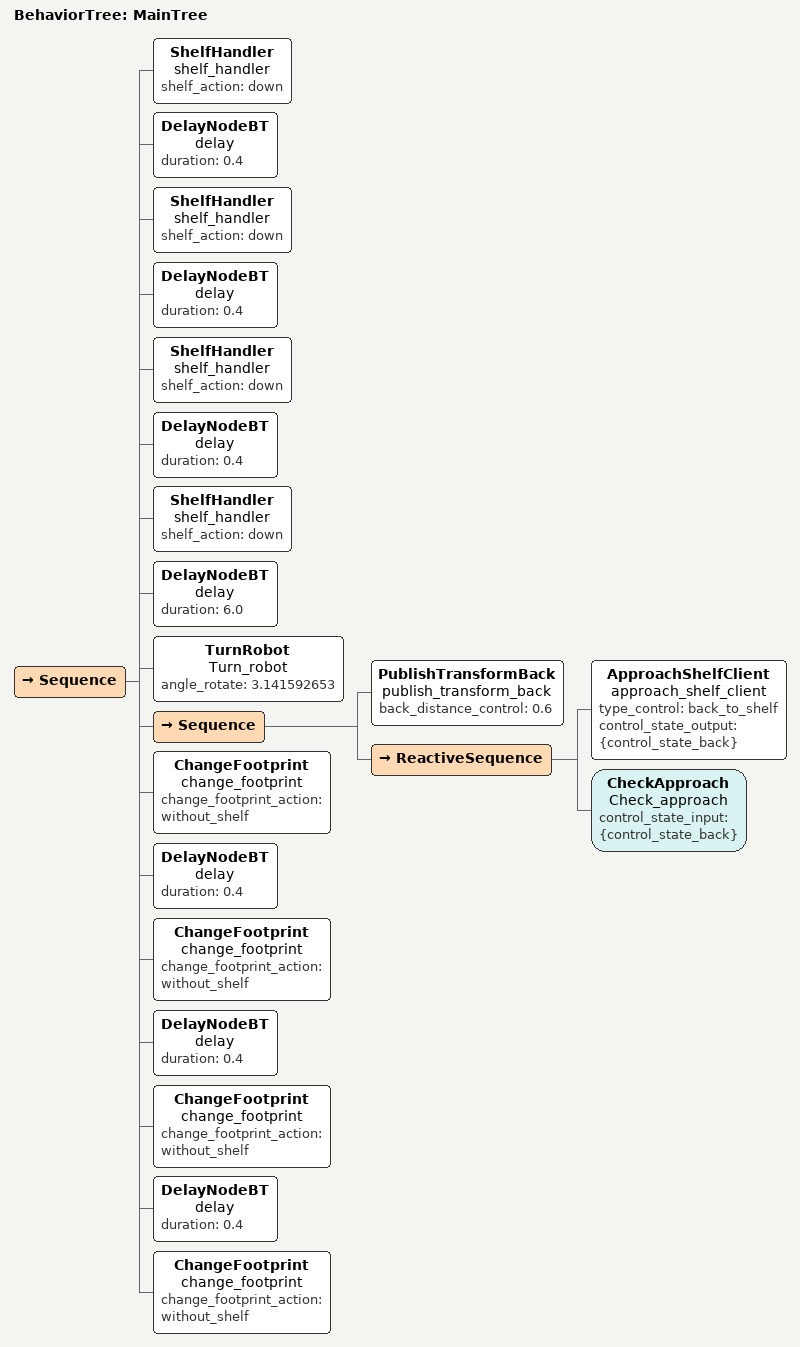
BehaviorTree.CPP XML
<root BTCPP_format="4">
    <BehaviorTree ID="MainTree">
        <Sequence>
            <!-- back shelf -->
            <ShelfHandler name="shelf_handler" shelf_action="down" />
            <DelayNodeBT name="delay" duration= "0.4"/>
            <ShelfHandler name="shelf_handler" shelf_action="down" />
            <DelayNodeBT name="delay" duration= "0.4"/>
            <ShelfHandler name="shelf_handler" shelf_action="down" />
            <DelayNodeBT name="delay" duration= "0.4"/>
            <ShelfHandler name="shelf_handler" shelf_action="down" />
            <DelayNodeBT name="delay" duration= "6.0"/>

            <TurnRobot name = "Turn_robot" angle_rotate="3.141592653"/>
            <Sequence>
                <PublishTransformBack name = "publish_transform_back " back_distance_control="0.6"/>
                <ReactiveSequence>
                    <ApproachShelfClient name = "approach_shelf_client" type_control="back_to_shelf" control_state_output="{control_state_back}"/>
                    <CheckApproach name="Check_approach" control_state_input="{control_state_back}"/>
                </ReactiveSequence>
            </Sequence>
            <!-- Change footprint without shelf-->
             <ChangeFootprint name="change_footprint"  change_footprint_action="without_shelf"/>
             <DelayNodeBT name="delay" duration= "0.4"/>
             <ChangeFootprint name="change_footprint"  change_footprint_action="without_shelf"/>
             <DelayNodeBT name="delay" duration= "0.4"/>
             <ChangeFootprint name="change_footprint"  change_footprint_action="without_shelf"/>
             <DelayNodeBT name="delay" duration= "0.4"/>
             <ChangeFootprint name="change_footprint"  change_footprint_action="without_shelf"/>
        </Sequence>
    </BehaviorTree>
</root>
